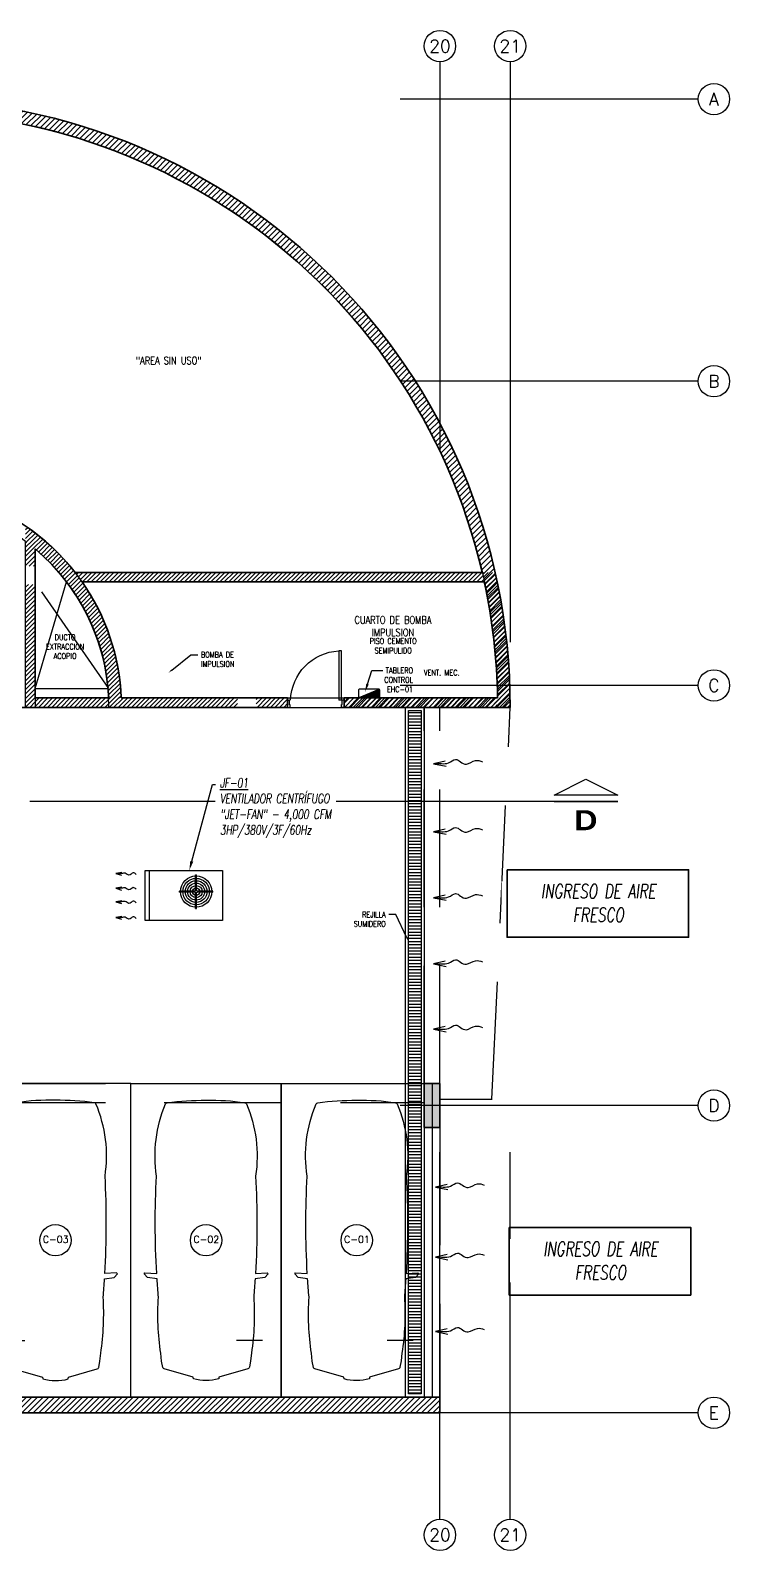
# Model space of a CAD drawing. Extents: x 226317 to 226469, y 8188101 to 8188260.
# Drawn here: x 226457.42 to 226468.58, y 8188189.46 to 8188213.71 of the extents above; entities that cross this region are included whole.
import ezdxf
from ezdxf import colors
from ezdxf.entities.mleader import LeaderData, LeaderLine
from ezdxf.enums import TextEntityAlignment as Align
from ezdxf.math import Vec2, Vec3

# ---------------------------------------------------------------- set-up
doc = ezdxf.new("R2010")
doc.units = 0
doc.header["$LTSCALE"] = 15
for name, pattern in [('CENTER', [2, 1.25, -0.25, 0.25, -0.25]), ('HIDDEN2', [0.1875, 0.125, -0.0625]), ('PHANTOM', [2.5, 1.25, -0.25, 0.25, -0.25, 0.25, -0.25]), ('PHANTOM2', [1.25, 0.625, -0.125, 0.125, -0.125, 0.125, -0.125])]:
    doc.linetypes.add(name, pattern=pattern)
doc.layers.get('0').update_dxf_attribs({"color": 250})
for name, color, linetype in [('A-EJES', 250, 'PHANTOM'), ('A-ESTRUCTURA-HATCH', 250, 'Continuous'), ('A-ESTRUCTURA-MUROS', 252, 'Continuous'), ('A-ESTRUCTURA-VIGAS', 250, 'HIDDEN2'), ('A-MOBILIARIO', 250, 'Continuous'), ('A-NUMERO ESTAC', 250, 'Continuous'), ('A-PROYECCIONES', 250, 'HIDDEN2'), ('A-PUERTAS', 250, 'Continuous'), ('A-TEXTO-ACABADO PISO', 250, 'Continuous'), ('A-TEXTO-AMBIENTES', 252, 'Continuous'), ('A-TEXTO-INDICACIONES', 250, 'Continuous'), ('A_50_CortesElev', 250, 'CENTER'), ('L-06_EQ-FIN-CONT', 141, 'Continuous'), ('L12 Texto', 12, 'Continuous'), ('L3 Equipos y Ductos', 160, 'Continuous'), ('L4 Linea mediana', 191, 'Continuous'), ('L5 Linea mediana segmentada', 191, 'HIDDEN2'), ('L6 Linea fina', 141, 'Continuous'), ('MURO CF 120', 250, 'Continuous')]:
    doc.layers.add(name, color=color, linetype=linetype)
doc.layers.add('A-ESTRUCTURA-PLACAS', color=252, linetype='Continuous', lineweight=35)
doc.layers.add('A-MUROS', color=252, linetype='Continuous', lineweight=30)
doc.styles.add('JNV ING', font='romans.shx', dxfattribs={"width": 0.7, "oblique": 8, "height": 0.15})
doc.styles.add('R160-75', font='ariblk.ttf', dxfattribs={"height": 0.6})
doc.styles.add('ROMANS', font='romans.shx', dxfattribs={"width": 0.8})
doc.styles.add('TXT_COTAS', font='romans.shx', dxfattribs={"width": 0.8})
pattern_1 = [(45, (1.79346, -0.002236), (-0.03535533905933, 0.03535533905933), [])]

# ---------------------------------------------------------------- blocks, each defined once
blk = doc.blocks.new('*U78')
at = {"ltscale": 0.5}
blk.add_line((2.1, 4.097), (1.687, 4.097), dxfattribs=at)
blk.add_lwpolyline([(0, 0), (2.4, 0), (2.4, 5), (0, 5)], close=True, dxfattribs=at)
blk.add_lwpolyline([(1.988, 3.029), (2.175, 3.018), (2.189, 3.033), (2.136, 3.092), (1.982, 3.115, 0.005253), (1.961, 3.403, 0.053235), (1.923, 4.298), (1.91, 4.424), (1.891, 4.525), (1.886, 4.535, 0.218656), (1.867, 4.551), (1.406, 4.68), (1.402, 4.708, 0.091554), (1.2, 4.734, 0.09162), (0.998, 4.709), (0.994, 4.682), (0.533, 4.552, 0.218656), (0.514, 4.536), (0.509, 4.527), (0.49, 4.425), (0.477, 4.3, 0.053235), (0.439, 3.404, 0.005253), (0.418, 3.116), (0.264, 3.093), (0.211, 3.034), (0.225, 3.019), (0.412, 3.03, 0.028265), (0.41, 1.476, 0.139924), (0.555, 0.325, 0.272148), (0.579, 0.306, 0.035353), (1.2, 0.266, 0.045639), (1.819, 0.305, 0.272148), (1.843, 0.324, 0.139889), (1.99, 1.475, 0.028265)], format="xyb", close=True, dxfattribs=at)
blk = doc.blocks.new('*U79')
at = {"ltscale": 0.5}
blk.add_line((2.102, 4.097), (1.69, 4.097), dxfattribs=at)
blk.add_lwpolyline([(0, 0), (2.405, 0), (2.405, 5), (0, 5)], close=True, dxfattribs=at)
blk.add_lwpolyline([(1.99, 3.029), (2.177, 3.018), (2.191, 3.033), (2.138, 3.092), (1.985, 3.115, 0.005253), (1.963, 3.403, 0.053235), (1.925, 4.298), (1.912, 4.424), (1.893, 4.525), (1.889, 4.535, 0.218656), (1.87, 4.551), (1.408, 4.68), (1.405, 4.708, 0.091554), (1.203, 4.734, 0.09162), (1, 4.709), (0.997, 4.682), (0.535, 4.552, 0.218656), (0.516, 4.536), (0.512, 4.527), (0.493, 4.425), (0.48, 4.3, 0.053235), (0.442, 3.404, 0.005253), (0.42, 3.116), (0.267, 3.093), (0.214, 3.034), (0.228, 3.019), (0.415, 3.03, 0.028265), (0.412, 1.476, 0.139924), (0.557, 0.325, 0.272148), (0.581, 0.306, 0.035353), (1.203, 0.266, 0.045639), (1.822, 0.305, 0.272148), (1.846, 0.324, 0.139889), (1.993, 1.475, 0.028265)], format="xyb", close=True, dxfattribs=at)
blk = doc.blocks.new('EST P1')
at = {"layer": 'A-ESTRUCTURA-HATCH'}
h = blk.add_hatch(dxfattribs=at)
h.set_pattern_fill('ANSI31', color=256, scale=0.02)
h.set_pattern_definition([(45, (-226392.07709, -8188203.05961), (-0.04490128060535, 0.04490128060535), [])])
h.paths.add_polyline_path([(-3.61, 5.05), (-3.61, 4.85), (-44.785, 4.85), (-44.785, -0.15), (-46.99, -0.15), (-46.99, -11.15), (-3.61, -11.15), (-3.61, -11.4), (-47.24, -11.4), (-47.24, 0.15), (-45.035, 0.15), (-45.035, 5.05)])
h.paths.add_polyline_path([(5.876, 4.85), (5.876, 5.05), (35.53, 5.05), (35.53, 4.85)])
h.paths.add_polyline_path([(47.915, 5.05), (35.58, 5.05), (35.58, 4.85), (47.915, 4.85)])
h.paths.add_polyline_path([(51.865, 4.85), (53.376, 4.85), (53.376, 5.05), (51.865, 5.05)])
edge = h.paths.add_edge_path()
edge.add_arc((63.301, -0.15), 9.7, 360, 540)
edge.add_line((53.601, -0.15), (53.801, -0.15))
edge.add_arc((63.301, -0.15), 9.5, 0.9047, 180, ccw=False)
edge.add_line((72.799, 0), (70.351, 0))
edge.add_line((70.351, 0), (70.351, -0.15))
edge.add_line((70.351, -0.15), (73.001, -0.15))
edge = h.paths.add_edge_path(flags=0)
edge.add_arc((63.301, -0.15), 3.3, 0.0009, 49.9947)
edge.add_line((65.422, 2.378), (65.422, -0.15))
edge.add_line((65.422, -0.15), (65.272, -0.15))
edge.add_line((65.272, -0.15), (65.272, 2.496))
edge.add_arc((63.301, -0.15), 3.3, 53.3166, 180)
edge.add_line((60.001, -0.15), (59.801, -0.15))
edge.add_arc((63.301, -0.15), 3.5, 2.4574, 179.9999, ccw=False)
edge.add_line((66.797, 0), (69.451, 0))
edge.add_line((69.451, 0), (69.451, -0.15))
edge.add_line((69.451, -0.15), (66.601, -0.15))
h.paths.add_polyline_path([(-3.56, -11.15), (35.53, -11.15), (35.53, -11.4), (-3.56, -11.4)])
h.paths.add_polyline_path([(35.58, -11.15), (71.88, -11.15), (71.88, -11.4), (35.58, -11.4)])
h = blk.add_hatch(color=256, dxfattribs=at)
h.dxf.hatch_style = 1
h.paths.add_polyline_path([(51.865, 5.05), (47.915, 5.05), (47.915, -0.15), (50.25, -0.15), (50.25, 0), (48.065, 0), (48.065, 2.05), (51.865, 2.05), (51.865, 2.2), (48.065, 2.2), (48.065, 4.85), (51.715, 4.85), (51.715, 3.2), (51.865, 3.2)])
h.paths.add_polyline_path([(1.925, -0.151), (-0.175, -0.151), (-0.175, 4.85), (-3.56, 4.85), (-3.56, 5.05), (3.775, 5.05), (3.775, 1.9), (3.625, 1.9), (3.625, 4.85), (-0.025, 4.85), (-0.025, 2.2), (1.925, 2.2), (1.925, 2.05), (-0.025, 2.05), (-0.025, 0), (1.925, -0.001)])
h.paths.add_polyline_path([(71.63, -6.15), (71.88, -6.15), (71.88, -6.85), (71.63, -6.85)])
h.paths.add_polyline_path([(64.42, -6.15), (64.67, -6.15), (64.67, -6.85), (64.42, -6.85)])
h.paths.add_polyline_path([(57.21, -6.15), (57.46, -6.15), (57.46, -6.85), (57.21, -6.85)])
h.paths.add_polyline_path([(50, -6.15), (50.25, -6.15), (50.25, -6.85), (50, -6.85)])
h.paths.add_polyline_path([(42.79, -6.15), (43.04, -6.15), (43.04, -6.85), (42.79, -6.85)])
h.paths.add_polyline_path([(42.79, 0.55), (43.04, 0.55), (43.04, -0.15), (42.79, -0.15)])
h.paths.add_polyline_path([(35.58, -6.15), (35.83, -6.15), (35.83, -6.85), (35.58, -6.85)])
h.paths.add_polyline_path([(35.58, 0.55), (35.83, 0.55), (35.83, -0.15), (35.58, -0.15)])
h.paths.add_polyline_path([(35.28, -6.15), (35.53, -6.15), (35.53, -6.85), (35.28, -6.85)])
h.paths.add_polyline_path([(35.28, 0.55), (35.53, 0.55), (35.53, -0.15), (35.28, -0.15)])
h.paths.add_polyline_path([(30.28, -6.15), (30.53, -6.15), (30.53, -6.85), (30.28, -6.85)])
h.paths.add_polyline_path([(30.28, 0.55), (30.53, 0.55), (30.53, -0.15), (30.28, -0.15)])
h.paths.add_polyline_path([(23.07, -6.15), (23.32, -6.15), (23.32, -6.85), (23.07, -6.85)])
h.paths.add_polyline_path([(23.07, 0.55), (23.32, 0.55), (23.32, -0.15), (23.07, -0.15)])
h.paths.add_polyline_path([(18.07, -6.15), (18.32, -6.15), (18.32, -6.85), (18.07, -6.85)])
h.paths.add_polyline_path([(18.07, 0.55), (18.32, 0.55), (18.32, -0.15), (18.07, -0.15)])
h.paths.add_polyline_path([(10.86, -6.15), (11.11, -6.15), (11.11, -6.85), (10.86, -6.85)])
h.paths.add_polyline_path([(10.86, 0.55), (11.11, 0.55), (11.11, -0.15), (10.86, -0.15)])
h.paths.add_polyline_path([(3.65, -6.15), (3.9, -6.15), (3.9, -6.85), (3.65, -6.85)])
h.paths.add_polyline_path([(3.625, 0.55), (3.9, 0.55), (3.9, -0.15), (3.625, -0.15)])
h.paths.add_polyline_path([(-3.56, -6.15), (-3.31, -6.15), (-3.31, -6.85), (-3.56, -6.85)])
h.paths.add_polyline_path([(-3.56, 0.55), (-3.31, 0.55), (-3.31, -0.15), (-3.56, -0.15)])
h.paths.add_polyline_path([(-3.86, -6.15), (-3.61, -6.15), (-3.61, -6.85), (-3.86, -6.85)])
h.paths.add_polyline_path([(-3.86, 0.55), (-3.61, 0.55), (-3.61, -0.15), (-3.86, -0.15)])
h.paths.add_polyline_path([(-11.07, -6.15), (-10.82, -6.15), (-10.82, -6.85), (-11.07, -6.85)])
h.paths.add_polyline_path([(-11.07, 0.55), (-10.82, 0.55), (-10.82, -0.15), (-11.07, -0.15)])
h.paths.add_polyline_path([(-18.28, -6.15), (-18.03, -6.15), (-18.03, -6.85), (-18.28, -6.85)])
h.paths.add_polyline_path([(-18.28, 0.55), (-18.03, 0.55), (-18.03, -0.15), (-18.28, -0.15)])
h.paths.add_polyline_path([(-25.49, -6.15), (-25.24, -6.15), (-25.24, -6.85), (-25.49, -6.85)])
h.paths.add_polyline_path([(-25.49, 0.55), (-25.24, 0.55), (-25.24, -0.15), (-25.49, -0.15)])
h.paths.add_polyline_path([(-32.7, -6.15), (-32.45, -6.15), (-32.45, -6.85), (-32.7, -6.85)])
h.paths.add_polyline_path([(-32.7, 0.55), (-32.45, 0.55), (-32.45, -0.15), (-32.7, -0.15)])
h.paths.add_polyline_path([(-39.91, -6.15), (-39.66, -6.15), (-39.66, -6.85), (-39.91, -6.85)])
h.paths.add_polyline_path([(-39.91, 0.55), (-39.66, 0.55), (-39.66, -0.15), (-39.91, -0.15)])
at = {"layer": 'A-ESTRUCTURA-MUROS'}
for points in [[(73.001, -0.15, 1), (53.601, -0.15), (53.801, -0.15, -0.992136), (72.799, 0), (70.351, 0), (70.351, -0.15)], [(66.601, -0.15, 0.221666), (65.422, 2.378), (65.422, -0.15), (65.272, -0.15), (65.272, 2.496, 0.61691), (60.001, -0.15), (59.801, -0.15, -0.978782), (66.797, 0), (69.451, 0), (69.451, -0.15)]]:
    blk.add_lwpolyline(points, format="xyb", close=True, dxfattribs=at)
blk.add_lwpolyline([(35.58, -11.15), (71.88, -11.15), (71.88, -11.4), (35.58, -11.4)], close=True, dxfattribs=at)
at = {"layer": 'A-ESTRUCTURA-PLACAS'}
blk.add_lwpolyline([(71.63, -6.15), (71.88, -6.15), (71.88, -6.85), (71.63, -6.85)], close=True, dxfattribs=at)
at = {"layer": 'A-ESTRUCTURA-VIGAS'}
for p, q in [((69.451, 0), (70.351, 0)), ((69.451, -0.15), (70.351, -0.15))]:
    blk.add_line(p, q, dxfattribs=at)
for points in [[(65.422, 0.15), (66.587, 0.15)], [(65.422, -0.15), (66.597, -0.15)], [(71.63, -6.15), (71.63, -0.15)], [(71.88, -6.15), (71.88, -0.15)], [(71.88, -6.4), (72.709, -6.4), (73.001, -0.15)], [(64.67, -6.15), (71.63, -6.15)], [(64.67, -6.45), (71.63, -6.45)], [(71.63, -6.85), (71.63, -11.15)], [(71.88, -6.85), (71.88, -11.15)]]:
    blk.add_lwpolyline(points, dxfattribs=at)
blk = doc.blocks.new('A$C5E423DB2')
at = {"layer": 'A-PUERTAS'}
for p, q in [((0.038, 0.1), (0.038, 0.8)), ((0.038, 0.8), (0.073, 0.8)), ((0.073, 0.8), (0.073, 0.1)), ((0.038, 0.1), (0.073, 0.1))]:
    blk.add_line(p, q, dxfattribs=at)
at = {"layer": 'A-PUERTAS', "linetype": 'Continuous'}
for p, q in [((0, 0), (0, 0.1)), ((0, 0.1), (0.028, 0.1)), ((0.028, 0.038), (0.028, 0.1)), ((0.038, 0.038), (0.028, 0.038)), ((0.038, 0), (0.038, 0.038)), ((0.762, 0), (0.762, 0.038)), ((0.762, 0.038), (0.772, 0.038)), ((0.8, 0.1), (0.772, 0.1)), ((0.772, 0.038), (0.772, 0.1)), ((0.8, 0), (0.8, 0.1)), ((0, 0), (0.038, 0)), ((0.8, 0), (0.762, 0))]:
    blk.add_line(p, q, dxfattribs=at)
blk.add_arc((0.037, 0.079), 0.722, 1.6403, 87.0968, dxfattribs=at)
blk = doc.blocks.new('EJES 1P')
at = {"layer": 'A-EJES', "linetype": 'PHANTOM2'}
for points in [[(116.89, 5.099), (116.89, -1.121)], [(118.01, 5.099), (118.01, -4.158)], [(121.013, 4.5), (116.257, 4.5)], [(121.013, 0), (116.257, 0)], [(121.013, -4.85), (116.257, -4.85)], [(121.013, -11.55), (116.257, -11.55)], [(116.89, -18.151), (116.89, -12.292)], [(118.01, -18.151), (118.01, -12.292)], [(121.013, -16.45), (116.257, -16.45)]]:
    blk.add_lwpolyline(points, dxfattribs=at)
at = {"layer": 'A-EJES', "linetype": 'Continuous'}
for centre in [(116.89, 5.346), (118.01, 5.346), (121.26, 4.5), (121.26, 0), (121.26, -4.85), (121.26, -11.55), (121.26, -16.45), (116.89, -18.398), (118.01, -18.398)]:
    blk.add_circle(centre, 0.25, dxfattribs=at)
at = {"layer": 'A-EJES', "linetype": 'Continuous', "style": 'ROMANS'}
for s, p in [('20', (116.89, 5.346)), ('21', (118.01, 5.346)), ('A', (121.26, 4.5)), ('B', (121.26, 0)), ('C', (121.26, -4.85)), ('D', (121.26, -11.55)), ('E', (121.26, -16.45)), ('20', (116.89, -18.398)), ('21', (118.01, -18.398))]:
    blk.add_text(s, height=0.2, dxfattribs=at).set_placement(p, align=Align.MIDDLE_CENTER)
blk = doc.blocks.new('*U70')
blk.add_line((-5.08, 3), (5.08, 3))
blk.add_lwpolyline([(5.08, 4.02), (-5.08, 4.02), (0, 6.56)], close=True)
at = {"linetype": 'Continuous', "style": 'R160-75'}
blk.add_attdef('A', text='', height=0.3, dxfattribs=at).set_placement((0, 0), align=Align.MIDDLE_CENTER)
blk = doc.blocks.new('Cortes-Elev.')
at = {"layer": 'A_50_CortesElev', "linetype": 'CENTER', "ltscale": 0.5}
blk.add_lwpolyline([(103.931, 28.354), (-19.094, 28.354)], dxfattribs=at)
ref = blk.add_blockref('*U70', (103.423, 28.054), dxfattribs=dict(at, xscale=0.1000000000000001, yscale=0.1000000000000001, zscale=-0.1000000000000001))
ref.add_attrib('A', 'D', dxfattribs={"layer": '0', "linetype": 'Continuous', "extrusion": (0, 0, -1), "height": 0.32, "rotation": 180, "style": 'R160-75'}).set_placement((-103.423, 28.054), align=Align.MIDDLE)
blk = doc.blocks.new('*U66')
at = {"linetype": 'Continuous'}
h = blk.add_hatch(dxfattribs=at)
h.set_pattern_fill('ANSI31', color=256, scale=0.1, style=0)
h.set_pattern_definition([(45, (0, 0), (-0.0088388, 0.0088388), [])])
h.paths.add_polyline_path([(0.197, 0.066, 0.414214), (0.175, 0.088), (-0.175, 0.088, 0.198912), (-0.191, 0.082), (0.191, -0.082, 0.198912), (0.197, -0.066)])
blk.add_line((-0.191, 0.082), (0.191, -0.082), dxfattribs=at)
blk.add_lwpolyline([(-0.197, 0.066), (-0.197, -0.066, 0.414214), (-0.175, -0.088), (0.175, -0.088, 0.414214), (0.197, -0.066), (0.197, 0.066, 0.414214), (0.175, 0.088), (-0.175, 0.088, 0.414214)], format="xyb", close=True, dxfattribs=at)
blk = doc.blocks.new('EJE')
at = {"linetype": 'Continuous'}
blk.add_circle((0, 0), 0.5, dxfattribs=at)
at = {"layer": 'A-TEXTO-INDICACIONES', "style": 'ROMANS'}
blk.add_attdef('EJE', text='', height=0.22, rotation=0, dxfattribs=at).set_placement((0.007, 0.028), align=Align.MIDDLE_CENTER)

msp = doc.modelspace()

# ---------------------------------------------------------------- hatches: boundary and pattern name
h = msp.add_hatch()
h.set_pattern_fill('_USER', color=8, scale=0.05, pattern_type=0)
h.set_pattern_definition([(0, (26.14883, 52.47656), (0, 0.05), [])])
h.paths.add_polyline_path([(226463.4573, 8188202.8596), (226463.6573, 8188202.8596), (226463.6571, 8188191.9596), (226463.4571, 8188191.9596)])
at = {"layer": 'MURO CF 120'}
h = msp.add_hatch(dxfattribs=at)
h.set_pattern_fill('_USER', color=8, scale=0.05, angle=45, style=0, pattern_type=0)
h.set_pattern_definition(pattern_1)
edge = h.paths.add_edge_path()
edge.add_line((226457.3492, 8188205.8016), (226457.3492, 8188205.5574))
edge.add_arc((226455.3742, 8188202.9092), 3.3036, 2.61582, 53.28437, ccw=False)
edge.add_line((226458.6743, 8188203.0599), (226458.8745, 8188203.0597))
edge.add_arc((226455.3708, 8188202.9058), 3.5071, 2.51538, 55.65993)
h = msp.add_hatch(dxfattribs=at)
h.set_pattern_fill('_USER', color=8, scale=0.05, angle=45, style=0, pattern_type=0)
h.set_pattern_definition(pattern_1)
h.paths.add_polyline_path([(226457.3492, 8188205.5574), (226457.3493, 8188205.1607), (226457.4993, 8188205.1613), (226457.4992, 8188205.4372)])
h = msp.add_hatch(dxfattribs=at)
h.set_pattern_fill('_USER', color=8, scale=0.05, angle=45, style=0, pattern_type=0)
h.set_pattern_definition(pattern_1)
h.paths.add_polyline_path([(226457.3492, 8188204.871), (226457.3493, 8188202.9093), (226457.4993, 8188202.9099), (226457.4966, 8188204.871)])
h = msp.add_hatch(dxfattribs=at)
h.set_pattern_fill('_USER', color=8, scale=0.05, angle=45, style=0, pattern_type=0)
h.set_pattern_definition([(45, (0, 0), (-0.03535533905933, 0.03535533905933), [])])
h.paths.add_polyline_path([(226458.1395, 8188205.0597), (226464.6312, 8188205.0598), (226464.6648, 8188204.9096), (226458.25, 8188204.9096)])
h = msp.add_hatch(dxfattribs=at)
h.set_pattern_fill('_USER', color=8, scale=0.05, angle=45, style=0, pattern_type=0)
h.set_pattern_definition(pattern_1)
edge = h.paths.add_edge_path()
edge.add_line((226464.8364, 8188205.0598), (226464.6313, 8188205.0597))
edge.add_arc((226455.6277, 8188202.9531), 9.2467, -0.27649, 13.16891, ccw=False)
edge.add_line((226464.8743, 8188202.9085), (226465.0778, 8188202.908))
edge.add_arc((226455.3778, 8188202.9096), 9.7, 359.99038, 372.80696)
h = msp.add_hatch(dxfattribs=at)
h.set_pattern_fill('_USER', color=8, scale=0.05, angle=45, style=0, pattern_type=0)
h.set_pattern_definition(pattern_1)
h.paths.add_polyline_path([(226457.4993, 8188203.0597), (226457.4993, 8188202.9097), (226458.8792, 8188202.9099), (226458.8752, 8188203.0598)])
h = msp.add_hatch(dxfattribs=at)
h.set_pattern_fill('_USER', color=8, scale=0.05, angle=45, style=0, pattern_type=0)
h.set_pattern_definition(pattern_1)
h.paths.add_polyline_path([(226460.7278, 8188203.0595), (226458.8745, 8188203.0596), (226458.8792, 8188202.9099), (226460.7278, 8188202.9098)])
h = msp.add_hatch(dxfattribs=at)
h.set_pattern_fill('_USER', color=8, scale=0.05, angle=45, style=0, pattern_type=0)
h.set_pattern_definition([(45, (2.59346, -0.00242), (-0.03535533905933, 0.03535533905933), [])])
h.paths.add_polyline_path([(226461.5278, 8188203.0593), (226461.0278, 8188203.0595), (226461.0282, 8188202.9096), (226461.5278, 8188202.9096)])
h = msp.add_hatch(dxfattribs=at)
h.set_pattern_fill('_USER', color=8, scale=0.05, angle=45, style=0, pattern_type=0)
h.set_pattern_definition(pattern_1)
h.paths.add_polyline_path([(226462.4278, 8188203.0597), (226464.8766, 8188203.0596), (226464.8778, 8188202.9096), (226462.4278, 8188202.9096)])

# ---------------------------------------------------------------- linework, layer by layer
at = {"color": 8}
for points in [[(226463.4073, 8188202.9096), (226463.7073, 8188202.9096), (226463.7071, 8188191.9096), (226463.4071, 8188191.9096)], [(226463.4573, 8188202.8596), (226463.6573, 8188202.8596), (226463.6571, 8188191.9596), (226463.4571, 8188191.9596)]]:
    msp.add_lwpolyline(points, close=True, dxfattribs=at)
at = {"layer": 'A-MUROS', "color": 8}
for p, q in [((226457.4992, 8188205.4373), (226457.4993, 8188203.0596)), ((226458.1395, 8188205.0597), (226464.6312, 8188205.0598)), ((226458.25, 8188204.9096), (226464.6648, 8188204.9096)), ((226454.3693, 8188202.9096), (226461.5278, 8188202.9096)), ((226457.4993, 8188203.0596), (226458.6743, 8188203.0597)), ((226458.8745, 8188203.0597), (226461.5278, 8188203.0597)), ((226461.5278, 8188203.0597), (226461.5278, 8188202.9096)), ((226462.4278, 8188203.0597), (226464.8766, 8188203.0598)), ((226462.4278, 8188203.0597), (226462.4278, 8188202.9096)), ((226462.4278, 8188202.9096), (226465.0778, 8188202.9096)), ((226463.9571, 8188191.6596), (226463.9571, 8188191.9096))]:
    msp.add_line(p, q, dxfattribs=at)
at = {"layer": 'A-MUROS'}
for p, q in [((226463.9571, 8188191.9096), (226345.0871, 8188191.9096)), ((226344.8371, 8188191.6596), (226463.9571, 8188191.6596))]:
    msp.add_line(p, q, dxfattribs=at)
at = {"layer": 'A-MUROS', "color": 8}
msp.add_lwpolyline([(226463.7071, 8188196.9096), (226463.9571, 8188196.9096), (226463.9571, 8188196.2096), (226463.7071, 8188196.2096)], close=True, dxfattribs=at)
for radius, start, end in [(9.7, 0, 180), (9.5, 13.08127, 180), (3.5, 37.90104, 180), (3.3, 2.60625, 49.99414), (3.5, 2.45729, 34.84966), (9.5, 0.90571, 12.15319)]:
    msp.add_arc((226455.3778, 8188202.9096), radius, start, end, dxfattribs=at)
at = {"layer": 'A-PROYECCIONES', "color": 8}
for p, q in [((226458.6743, 8188203.2096), (226457.4992, 8188204.9096)), ((226457.4993, 8188203.2096), (226458.0026, 8188204.9097)), ((226464.7859, 8188196.6596), (226465.0778, 8188202.9096)), ((226463.9571, 8188196.6596), (226464.7919, 8188196.6596))]:
    msp.add_line(p, q, dxfattribs=at)
at = {"layer": 'L-06_EQ-FIN-CONT', "color": 8}
for p, q in [((226458.8806, 8188200.2768, 0), (226458.7882, 8188200.2582, 0)), ((226458.7882, 8188200.2582, 0), (226458.8772, 8188200.2311, 0)), ((226458.8806, 8188200.0424, 0), (226458.7882, 8188200.0238, 0)), ((226458.7882, 8188200.0238, 0), (226458.8772, 8188199.9966, 0)), ((226458.8806, 8188199.8256, 0), (226458.7882, 8188199.807, 0)), ((226458.7882, 8188199.807, 0), (226458.8772, 8188199.7799, 0)), ((226458.8806, 8188199.5754, 0), (226458.7882, 8188199.5568, 0)), ((226458.7882, 8188199.5568, 0), (226458.8772, 8188199.5297, 0))]:
    msp.add_line(p, q, dxfattribs=at)
for points in [[(226459.1117, 8188200.2442, 0), (226459.0647, 8188200.2695, 0), (226458.9968, 8188200.2329, 0), (226458.9376, 8188200.2645, 0), (226458.8791, 8188200.2586, 0), (226458.7882, 8188200.2582, 0)], [(226459.1117, 8188200.0098, 0), (226459.0647, 8188200.035, 0), (226458.9968, 8188199.9985, 0), (226458.9376, 8188200.03, 0), (226458.8791, 8188200.0242, 0), (226458.7882, 8188200.0238, 0)], [(226459.1117, 8188199.793, 0), (226459.0647, 8188199.8182, 0), (226458.9968, 8188199.7817, 0), (226458.9376, 8188199.8133, 0), (226458.8791, 8188199.8074, 0), (226458.7882, 8188199.807, 0)], [(226459.1117, 8188199.5428, 0), (226459.0647, 8188199.568, 0), (226458.9968, 8188199.5315, 0), (226458.9376, 8188199.5631, 0), (226458.8791, 8188199.5572, 0), (226458.7882, 8188199.5568, 0)]]:
    msp.add_spline(points, degree=3, dxfattribs=at)
at = {"layer": 'L3 Equipos y Ductos', "color": 8}
for p, q in [((226459.2578, 8188199.5096, 0), (226459.2578, 8188200.3096, 0)), ((226459.2578, 8188200.3096, 0), (226460.4878, 8188200.3096, 0)), ((226460.4878, 8188200.3096, 0), (226460.4878, 8188199.5096, 0)), ((226460.4878, 8188199.5096, 0), (226459.2578, 8188199.5096, 0))]:
    msp.add_line(p, q, dxfattribs=at)
at = {"layer": 'L4 Linea mediana', "color": 8}
for radius in [0.25, 0.2118, 0.1735, 0.1353, 0.0971, 0.0588, 0.0206]:
    msp.add_circle((226460.0685, 8188199.9706, 0), radius, dxfattribs=at)
at = {"layer": 'L5 Linea mediana segmentada', "color": 8}
msp.add_line((226459.3235, 8188199.5096, 0), (226459.3235, 8188200.3096, 0), dxfattribs=at)
at = {"layer": 'L6 Linea fina', "color": 8}
for p, q in [((226464.0412, 8188202.0538, 0), (226463.8548, 8188202.0113, 0)), ((226463.8548, 8188202.0113, 0), (226464.0544, 8188201.9718, 0)), ((226464.0412, 8188200.9688, 0), (226463.8548, 8188200.9263, 0)), ((226463.8548, 8188200.9263, 0), (226464.0544, 8188200.8868, 0)), ((226460.0609, 8188199.9897, 0), (226460.0609, 8188200.2381, 0)), ((226460.0609, 8188200.2381, 0), (226460.0761, 8188200.2381, 0)), ((226460.0761, 8188199.9897, 0), (226460.0761, 8188200.2381, 0)), ((226460.0493, 8188199.9782, 0), (226459.801, 8188199.9782, 0)), ((226459.801, 8188199.963, 0), (226459.801, 8188199.9782, 0)), ((226460.0493, 8188199.963, 0), (226459.801, 8188199.963, 0)), ((226460.0609, 8188199.7031, 0), (226460.0609, 8188199.9515, 0)), ((226460.0761, 8188199.7031, 0), (226460.0761, 8188199.9515, 0)), ((226460.336, 8188199.9782, 0), (226460.0876, 8188199.9782, 0)), ((226460.336, 8188199.963, 0), (226460.0876, 8188199.963, 0)), ((226460.336, 8188199.963, 0), (226460.336, 8188199.9782, 0)), ((226464.0412, 8188199.9147, 0), (226463.8548, 8188199.8723, 0)), ((226463.8548, 8188199.8723, 0), (226464.0544, 8188199.8327, 0)), ((226460.0609, 8188199.7031, 0), (226460.0761, 8188199.7031, 0)), ((226464.0412, 8188198.8607, 0), (226463.8548, 8188198.8182, 0)), ((226463.8548, 8188198.8182, 0), (226464.0544, 8188198.7787, 0)), ((226464.0412, 8188197.8177, 0), (226463.8548, 8188197.7752, 0)), ((226463.8548, 8188197.7752, 0), (226464.0544, 8188197.7357, 0)), ((226464.0723, 8188195.302), (226463.8859, 8188195.2595)), ((226463.8859, 8188195.2595), (226464.0855, 8188195.22)), ((226464.0723, 8188194.183), (226463.8859, 8188194.1405)), ((226463.8859, 8188194.1405), (226464.0855, 8188194.101)), ((226464.0723, 8188192.9973), (226463.8859, 8188192.9549)), ((226463.8859, 8188192.9549), (226464.0855, 8188192.9153))]:
    msp.add_line(p, q, dxfattribs=at)
for points in [[(226463.8548, 8188202.0113, 0), (226463.9416, 8188202.0241, 0), (226464.0643, 8188201.9794, 0), (226464.2358, 8188202.133, 0), (226464.3348, 8188201.9421, 0), (226464.5172, 8188202.0859, 0), (226464.5982, 8188202.0558, 0), (226464.6341, 8188202.0425, 0)], [(226463.8548, 8188200.9263, 0), (226463.9416, 8188200.9391, 0), (226464.0643, 8188200.8944, 0), (226464.2358, 8188201.048, 0), (226464.3348, 8188200.8571, 0), (226464.5172, 8188201.0009, 0), (226464.5982, 8188200.9709, 0), (226464.6341, 8188200.9575, 0)], [(226463.8548, 8188199.8723, 0), (226463.9416, 8188199.8851, 0), (226464.0643, 8188199.8403, 0), (226464.2358, 8188199.9939, 0), (226464.3348, 8188199.8031, 0), (226464.5172, 8188199.9468, 0), (226464.5982, 8188199.9168, 0), (226464.6341, 8188199.9035, 0)], [(226463.8548, 8188198.8182, 0), (226463.9416, 8188198.831, 0), (226464.0643, 8188198.7863, 0), (226464.2358, 8188198.9399, 0), (226464.3348, 8188198.749, 0), (226464.5172, 8188198.8928, 0), (226464.5982, 8188198.8627, 0), (226464.6341, 8188198.8494, 0)], [(226463.8548, 8188197.7752, 0), (226463.9416, 8188197.788, 0), (226464.0643, 8188197.7433, 0), (226464.2358, 8188197.8968, 0), (226464.3348, 8188197.706, 0), (226464.5172, 8188197.8498, 0), (226464.5982, 8188197.8197, 0), (226464.6341, 8188197.8064, 0)], [(226463.8859, 8188195.2595), (226463.9727, 8188195.2723), (226464.0954, 8188195.2276), (226464.2669, 8188195.3811), (226464.3659, 8188195.1903), (226464.5483, 8188195.3341), (226464.6293, 8188195.304), (226464.6652, 8188195.2907)], [(226463.8859, 8188194.1405), (226463.9727, 8188194.1533), (226464.0954, 8188194.1085), (226464.2669, 8188194.2621), (226464.3659, 8188194.0713), (226464.5483, 8188194.2151), (226464.6293, 8188194.185), (226464.6652, 8188194.1717)], [(226463.8859, 8188192.9549), (226463.9727, 8188192.9676), (226464.0954, 8188192.9229), (226464.2669, 8188193.0765), (226464.3659, 8188192.8857), (226464.5483, 8188193.0294), (226464.6293, 8188192.9994), (226464.6652, 8188192.9861)]]:
    msp.add_open_spline(points, degree=3, knots=[0, 0, 0, 0, 0.05246837, 0.08070492, 0.13004749, 0.16006701, 0.18399255, 0.18399255, 0.18399255, 0.18399255], dxfattribs=at)

# ---------------------------------------------------------------- block references
msp.add_blockref('EST P1', (226392.0771, 8188203.0596))
at = {"color": 8, "xscale": -0.832988368430712, "yscale": 0.8329883684307117, "zscale": 0.8329883684307118, "rotation": 180.0000240900461}
msp.add_blockref('*U66', (226462.8277, 8188203.133), dxfattribs=at)
at = {"layer": 'A-MOBILIARIO', "color": 8, "rotation": 180.0000007056432}
msp.add_blockref('*U79', (226459.0271, 8188196.9096), dxfattribs=at)
at = {"layer": 'A-MOBILIARIO', "color": 8, "xscale": -1, "rotation": 179.9999992943567}
for name, p in [('*U78', (226459.0271, 8188196.9096)), ('*U79', (226461.4271, 8188196.9096))]:
    msp.add_blockref(name, p, dxfattribs=at)
at = {"layer": 'A-NUMERO ESTAC', "color": 8, "xscale": 0.5, "yscale": 0.5, "zscale": 0.5}
for p, values in [((226457.8246, 8188194.4105), {'EJE': 'C-03'}), ((226460.2271, 8188194.4105), {'EJE': 'C-02'}), ((226462.6296, 8188194.4105), {'EJE': 'C-01'})]:
    msp.add_blockref('EJE', p, dxfattribs=at).add_auto_attribs(values)
at = {"layer": 'A-PROYECCIONES'}
msp.add_blockref('EJES 1P', (226347.0678, 8188208.1096), dxfattribs=at)
at = {"layer": 'A-PUERTAS', "color": 8, "linetype": 'Continuous', "xscale": -1.12500000150589, "yscale": 1.12500000150589, "zscale": 1.12500000150589, "rotation": 0.001118967957731698}
msp.add_blockref('A$C5E423DB2', (226462.4278, 8188202.9096), dxfattribs=at)
at = {"layer": 'A_50_CortesElev'}
msp.add_blockref('Cortes-Elev.', (226362.8621, 8188173.0552), dxfattribs=at)

# ---------------------------------------------------------------- texts
at = {"layer": 'A-TEXTO-ACABADO PISO', "color": 8, "insert": (226463.2109, 8188204.0106), "char_height": 0.09, "attachment_point": 2, "style": 'ROMANS'}
msp.add_mtext_dynamic_manual_height_columns('PISO CEMENTO SEMIPULIDO', width=1.155931, gutter_width=12.5, heights=[0], dxfattribs=at)
at = {"layer": 'A-TEXTO-AMBIENTES', "color": 8, "char_height": 0.12, "attachment_point": 5, "style": 'ROMANS'}
for s, insert in [('"AREA SIN USO"', (226459.6307, 8188208.4397)), ('\\pxqc;CUARTO DE BOMBA IMPULSION', (226463.2081, 8188204.2034))]:
    msp.add_mtext_dynamic_manual_height_columns(s, width=1.489152, gutter_width=15, heights=[0], dxfattribs=dict(at, insert=insert))
at = {"layer": 'A-TEXTO-INDICACIONES', "color": 8, "extrusion": (-5.5652e-07, 2.24782e-07, 1), "style": 'ROMANS', "width": 0.8}
msp.add_text('VENT. MEC.', height=0.09, dxfattribs=at).set_placement((226463.9856, 8188203.4159, 1.7145), align=Align.CENTER)
at = {"layer": 'A-TEXTO-INDICACIONES', "color": 8, "insert": (226457.9785, 8188203.8772), "char_height": 0.09, "width": 0.765277, "attachment_point": 5, "style": 'ROMANS'}
msp.add_mtext('DUCTO EXTRACCION ACOPIO', dxfattribs=at)

# ---------------------------------------------------------------- leaders
at = {"layer": 'A-TEXTO-INDICACIONES', "color": 8}
ml = msp.add_multileader_mtext('Standard', dxfattribs=at)
ml.set_content('BOMBA DE IMPULSION', color=8, style='TXT_COTAS')
ml.set_leader_properties(color=7)
ml.build(insert=Vec2(0, 0))
ml.multileader.update_dxf_attribs({"dogleg_length": 0.1105, "arrow_head_size": 0.07})
ctx = ml.context
ctx.base_point, ctx.char_height, ctx.arrow_head_size, ctx.landing_gap_size, ctx.plane_origin = Vec3(226460.0947, 8188203.7496), 0.09, 0.07, 0.05, Vec3(226460.1342, 8188204.2746)
notes = []
notes.append((ctx, [(1, (1, 1, 0), (226459.9842, 8188203.7496), (1, 0), 0.1105, [(0, [(226459.6258, 8188203.4602)], 0, [])])]))
ctx.mtext.insert, ctx.mtext.width, ctx.mtext.flow_direction = Vec3(226460.1447, 8188203.7946), 0.814337, 5
ml = msp.add_multileader_mtext('Standard', dxfattribs=at)
ml.set_content('TABLERO CONTROL EHC-01', color=8, style='ROMANS')
ml.set_leader_properties(color=7)
ml.build(insert=Vec2(0, 0))
ml.multileader.update_dxf_attribs({"dogleg_length": 1.3073, "arrow_head_size": 0.13, "scale": 0.1})
ctx = ml.context
ctx.base_point, ctx.scale, ctx.char_height, ctx.arrow_head_size, ctx.landing_gap_size, ctx.plane_origin = Vec3(226463.0488, 8188203.4978), 0.1, 0.09, 0.13, 0.01, Vec3(226462.5168, 8188203.7393)
ctx.text_align_type = 2
notes.append((ctx, [(0, (1, 1, 0), (226462.8734, 8188203.4978), (1, 0), 0.1754, [(0, [(226462.7623, 8188203.1566)], 0, [])])]))
ctx.mtext.insert, ctx.mtext.width, ctx.mtext.alignment, ctx.mtext.flow_direction = Vec3(226463.5285, 8188203.5428), 0.487262, 3, 5
ml = msp.add_multileader_mtext('Standard', dxfattribs=at)
ml.set_content('REJILLA SUMIDERO', color=8, style='TXT_COTAS')
ml.set_leader_properties(color=7)
ml.build(insert=Vec2(0, 0))
ml.multileader.update_dxf_attribs({"dogleg_length": 0.1105, "arrow_head_size": 0.07})
ctx = ml.context
ctx.base_point, ctx.char_height, ctx.arrow_head_size, ctx.landing_gap_size, ctx.plane_origin = Vec3(226462.5259, 8188199.6051), 0.09, 0.07, 0.05, Vec3(226462.7098, 8188200.2681)
ctx.text_align_type = 2
notes.append((ctx, [(0, (1, 1, 0), (226463.2541, 8188199.6051), (-1, 0), 0.1105, [(0, [(226463.4605, 8188199.1718)], 0, [])])]))
ctx.mtext.insert, ctx.mtext.width, ctx.mtext.alignment, ctx.mtext.flow_direction = Vec3(226463.0936, 8188199.6501), 0.542543, 3, 5
for ctx, leaders in notes:
    for number, flags, end, landing, length, lines in leaders:
        leader = LeaderData()
        leader.index, (leader.has_last_leader_line, leader.has_dogleg_vector, leader.attachment_direction) = number, flags
        leader.last_leader_point, leader.dogleg_vector, leader.dogleg_length = Vec3(end), Vec3(landing), length
        for number, points, colour, breaks in lines:
            line = LeaderLine()
            line.index, line.vertices, line.color, line.breaks = number, Vec3.list(points), colors.encode_raw_color(colour), breaks
            leader.lines.append(line)
        ctx.leaders.append(leader)

# ---------------------------------------------------------------- next in the draw order: texts
at = {"layer": 'L12 Texto', "color": 8, "ltscale": 1.5, "char_height": 0.225, "attachment_point": 1, "style": 'JNV ING', "bg_fill": 3, "box_fill_scale": 1.2, "bg_fill_color": 256, "bg_fill_transparency": 0}
for insert in [(226464.9869, 8188200.089, 0), (226465.0221, 8188194.3846)]:
    msp.add_mtext_dynamic_manual_height_columns('\\pxqc;INGRESO DE AIRE\\PFRESCO', width=2.992282, gutter_width=1.125, heights=[0], dxfattribs=dict(at, insert=insert))

# ---------------------------------------------------------------- next in the draw order: leaders
at = {"layer": 'L6 Linea fina', "color": 8}
ml = msp.add_multileader_mtext('Standard', dxfattribs=at)
ml.set_content('{\\L\\C8;JF-01\\l\\PVENTILADOR CENTRÍFUGO\\P"JET-FAN" - 4,000 CFM\\P3HP/380V/3F/60Hz }', color=12, style='JNV ING')
ml.set_leader_properties(color=256, linetype='ByLayer', lineweight=-1)
ml.build(insert=Vec2(0, 0))
ml.multileader.update_dxf_attribs({"dogleg_length": 0.05, "arrow_head_size": 0.15})
ctx = ml.context
ctx.base_point, ctx.char_height, ctx.arrow_head_size, ctx.landing_gap_size, ctx.plane_origin = Vec3(226460.379, 8188201.6797, 0), 0.15, 0.15, 0.07, Vec3(226462.996, 8188200.682, 0)
notes = []
notes.append((ctx, [(1, (1, 1, 0), (226460.329, 8188201.6797, 0), (1, 0), 0.05, [(0, [(226459.9596, 8188200.3096, 0)], 0, [])])]))
ctx.mtext.insert, ctx.mtext.flow_direction = Vec3(226460.449, 8188201.7797, 0), 5
ctx.mtext.has_bg_fill, ctx.mtext.bg_color, ctx.mtext.bg_scale_factor, ctx.mtext.bg_transparency, ctx.mtext.use_window_bg_color = 1, -1027028792, 1.5, 0, 1
for ctx, leaders in notes:
    for number, flags, end, landing, length, lines in leaders:
        leader = LeaderData()
        leader.index, (leader.has_last_leader_line, leader.has_dogleg_vector, leader.attachment_direction) = number, flags
        leader.last_leader_point, leader.dogleg_vector, leader.dogleg_length = Vec3(end), Vec3(landing), length
        for number, points, colour, breaks in lines:
            line = LeaderLine()
            line.index, line.vertices, line.color, line.breaks = number, Vec3.list(points), colors.encode_raw_color(colour), breaks
            leader.lines.append(line)
        ctx.leaders.append(leader)

# ---------------------------------------------------------------- next in the draw order: linework, layer by layer
at = {"layer": 'L6 Linea fina', "color": 8, "lineweight": 35, "elevation": 0}
msp.add_lwpolyline([(226465.0272, 8188200.3206), (226467.9232, 8188200.3206), (226467.9232, 8188199.242), (226465.0272, 8188199.242)], close=True, dxfattribs=at)
at = {"layer": 'L6 Linea fina', "color": 8, "lineweight": 35}
msp.add_lwpolyline([(226465.0624, 8188194.6163), (226467.9584, 8188194.6163), (226467.9584, 8188193.5376), (226465.0624, 8188193.5376)], close=True, dxfattribs=at)

doc.saveas('drawing.dxf')
